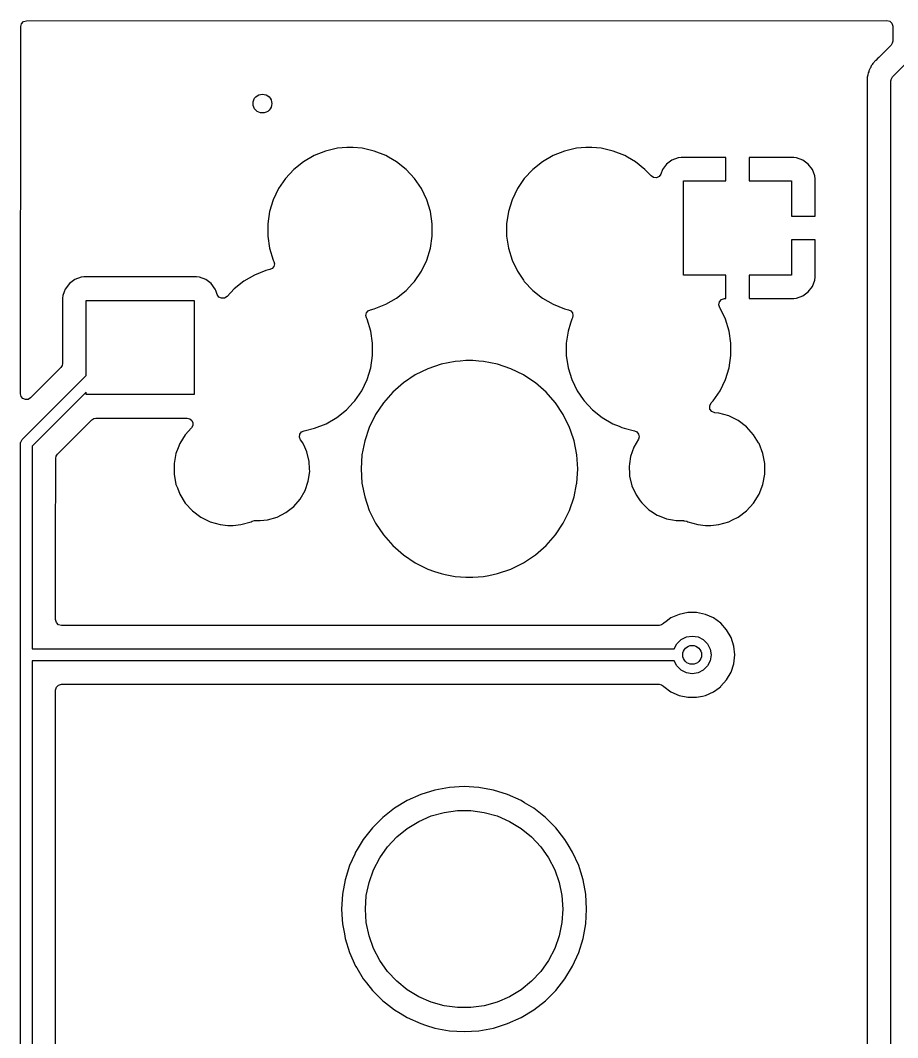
# Model space of a CAD drawing. Extents: x 144.2 to 239.5, y -132.7 to -33.4.
# Drawn here: x 144.23 to 162.89, y -74.11 to -52.48 of the extents above; entities that cross this region are included whole.
import ezdxf

# ---------------------------------------------------------------- set-up
doc = ezdxf.new("R2010")
doc.units = 0
doc.layers.add('BLACK', color=7, linetype='CONTINUOUS')

msp = doc.modelspace()

# ---------------------------------------------------------------- linework, layer by layer
at = {"layer": 'BLACK', "linetype": 'CONTINUOUS'}
for p, q in [((144.24, -52.6143), (144.257, -52.5524)), ((144.257, -52.5524), (144.302, -52.5071)), ((144.302, -52.5071), (144.364, -52.4904)), ((144.364, -52.4904), (162.66, -52.4808)), ((162.66, -52.4808), (162.722, -52.4974)), ((162.722, -52.4974), (162.767, -52.5428)), ((162.767, -52.5428), (162.784, -52.6048)), ((144.235, -60.4208), (144.24, -52.6143)), ((162.784, -52.6048), (162.784, -52.9201)), ((162.775, -52.9675), (162.748, -53.0077)), ((162.784, -52.9201), (162.775, -52.9675)), ((162.748, -53.0077), (162.486, -53.2692)), ((162.782, -53.6816), (163.284, -53.1787)), ((162.35, -53.417), (162.34, -53.4332)), ((162.36, -53.3994), (162.35, -53.417)), ((162.39, -53.3676), (162.36, -53.3994)), ((162.397, -53.3587), (162.39, -53.3676)), ((162.4, -53.3555), (162.397, -53.3587)), ((162.419, -53.336), (162.4, -53.3555)), ((162.422, -53.3332), (162.419, -53.336)), ((162.47, -53.2821), (162.422, -53.3332)), ((162.486, -53.2692), (162.47, -53.2821)), ((162.265, -53.5941), (162.258, -53.6372)), ((162.273, -53.5757), (162.265, -53.5941)), ((162.279, -53.5573), (162.273, -53.5757)), ((162.284, -53.5379), (162.279, -53.5573)), ((162.305, -53.4996), (162.284, -53.5379)), ((162.31, -53.4892), (162.305, -53.4996)), ((162.327, -53.4491), (162.31, -53.4892)), ((162.34, -53.4332), (162.327, -53.4491)), ((162.243, -53.7304), (162.24, -53.7502)), ((162.24, -53.7502), (162.244, -53.7937)), ((162.244, -53.711), (162.243, -53.7304)), ((162.255, -53.6487), (162.244, -53.691)), ((162.244, -53.691), (162.244, -53.711)), ((162.244, -53.7937), (162.244, -53.8053)), ((162.244, -53.8053), (162.244, -102.84)), ((162.258, -53.6372), (162.255, -53.6487)), ((162.745, -53.77), (162.748, -53.7479)), ((162.745, -103.098), (162.745, -53.77)), ((162.748, -53.7434), (162.749, -53.741)), ((162.748, -53.7479), (162.748, -53.7434)), ((162.749, -53.741), (162.75, -53.7348)), ((162.75, -53.7348), (162.767, -53.7088)), ((162.767, -53.7088), (162.782, -53.6816)), ((150.48, -55.3544), (150.253, -55.4856)), ((150.725, -55.2586), (150.48, -55.3544)), ((150.98, -55.2002), (150.725, -55.2586)), ((151.177, -55.1855), (150.98, -55.2002)), ((151.307, -55.1855), (151.177, -55.1855)), ((151.177, -55.1855), (151.177, -55.1855)), ((151.504, -55.2002), (151.307, -55.1855)), ((151.307, -55.1855), (151.307, -55.1855)), ((151.759, -55.2586), (151.504, -55.2002)), ((152.004, -55.3544), (151.759, -55.2586)), ((152.065, -55.3896), (152.004, -55.3544)), ((152.004, -55.3544), (152.004, -55.3544)), ((152.004, -55.3544), (152.004, -55.3544)), ((155.56, -55.3544), (155.333, -55.4856)), ((155.805, -55.2586), (155.56, -55.3544)), ((156.06, -55.2002), (155.805, -55.2586)), ((156.257, -55.1855), (156.06, -55.2002)), ((156.387, -55.1855), (156.257, -55.1855)), ((156.257, -55.1855), (156.257, -55.1855)), ((156.584, -55.2002), (156.387, -55.1855)), ((156.387, -55.1855), (156.387, -55.1855)), ((156.839, -55.2586), (156.584, -55.2002)), ((157.084, -55.3544), (156.839, -55.2586)), ((157.145, -55.3896), (157.084, -55.3544)), ((157.084, -55.3544), (157.084, -55.3544)), ((157.084, -55.3544), (157.084, -55.3544)), ((150.253, -55.4856), (150.048, -55.6492)), ((152.231, -55.4856), (152.065, -55.3896)), ((152.231, -55.4858), (152.231, -55.4856)), ((152.436, -55.6492), (152.231, -55.4858)), ((155.333, -55.4856), (155.128, -55.6492)), ((157.311, -55.4856), (157.145, -55.3896)), ((157.311, -55.4858), (157.311, -55.4856)), ((157.516, -55.6492), (157.311, -55.4858)), ((157.975, -55.5388), (157.889, -55.6539)), ((158.09, -55.4526), (157.975, -55.5388)), ((158.225, -55.4024), (158.09, -55.4526)), ((158.284, -55.396), (158.225, -55.4024)), ((159.232, -55.396), (158.284, -55.396)), ((159.232, -55.896), (159.232, -55.396)), ((160.68, -55.396), (159.732, -55.396)), ((159.732, -55.396), (159.732, -55.896)), ((160.739, -55.4024), (160.68, -55.396)), ((160.874, -55.4526), (160.739, -55.4024)), ((160.989, -55.5388), (160.874, -55.4526)), ((161.075, -55.6539), (160.989, -55.5388)), ((150.048, -55.6492), (149.87, -55.8415)), ((152.614, -55.8415), (152.436, -55.6492)), ((152.436, -55.6492), (152.436, -55.6492)), ((152.436, -55.6492), (152.436, -55.6492)), ((155.128, -55.6492), (154.95, -55.8415)), ((157.646, -55.7896), (157.516, -55.6492)), ((157.516, -55.6492), (157.516, -55.6492)), ((157.516, -55.6492), (157.516, -55.6492)), ((157.699, -55.8232), (157.646, -55.7896)), ((157.853, -55.7486), (157.817, -55.7997)), ((157.889, -55.6539), (157.853, -55.7486)), ((161.126, -55.7886), (161.075, -55.6539)), ((161.132, -55.8482), (161.126, -55.7886)), ((149.87, -55.8415), (149.722, -56.0583)), ((152.762, -56.0583), (152.614, -55.8415)), ((152.614, -55.8415), (152.614, -55.8415)), ((152.614, -55.8415), (152.614, -55.8415)), ((154.849, -55.9889), (154.802, -56.0583)), ((154.95, -55.8415), (154.849, -55.9889)), ((157.761, -55.8269), (157.699, -55.8232)), ((157.817, -55.7997), (157.761, -55.8269)), ((158.332, -57.896), (158.332, -55.896)), ((158.332, -55.896), (159.232, -55.896)), ((159.732, -55.896), (160.632, -55.896)), ((160.632, -55.896), (160.632, -56.646)), ((161.132, -56.646), (161.132, -55.8482)), ((149.722, -56.0583), (149.608, -56.2947)), ((152.876, -56.2947), (152.762, -56.0583)), ((154.802, -56.0583), (154.688, -56.2947)), ((149.608, -56.2947), (149.531, -56.5454)), ((152.953, -56.5454), (152.876, -56.2947)), ((154.688, -56.2947), (154.611, -56.5454)), ((149.531, -56.5454), (149.492, -56.8048)), ((152.993, -56.8048), (152.953, -56.5454)), ((154.611, -56.5454), (154.571, -56.8048)), ((160.632, -56.646), (161.132, -56.646)), ((149.492, -56.8048), (149.492, -57.0672)), ((152.993, -57.0672), (152.993, -56.8048)), ((154.571, -56.8048), (154.571, -57.0672)), ((149.492, -57.0672), (149.531, -57.3266)), ((152.953, -57.3266), (152.993, -57.0672)), ((154.571, -57.0672), (154.611, -57.3266)), ((161.132, -57.146), (160.632, -57.146)), ((160.632, -57.146), (160.632, -57.896)), ((161.132, -57.9438), (161.132, -57.146)), ((149.531, -57.3266), (149.608, -57.5773)), ((152.876, -57.5773), (152.953, -57.3266)), ((154.611, -57.3266), (154.688, -57.5773)), ((149.621, -57.7126), (149.587, -57.7558)), ((149.608, -57.5773), (149.621, -57.605)), ((149.621, -57.605), (149.634, -57.6588)), ((149.634, -57.6588), (149.621, -57.7126)), ((152.762, -57.8137), (152.876, -57.5773)), ((154.688, -57.5773), (154.802, -57.8137)), ((145.525, -57.9419), (145.39, -57.9922)), ((145.584, -57.9355), (145.525, -57.9419)), ((147.98, -57.9355), (145.584, -57.9355)), ((148.039, -57.9419), (147.98, -57.9355)), ((147.98, -57.9355), (147.98, -57.9355)), ((148.174, -57.9922), (148.039, -57.9419)), ((149.21, -57.8944), (148.983, -58.0256)), ((149.455, -57.7986), (149.21, -57.8944)), ((149.537, -57.7797), (149.455, -57.7986)), ((149.587, -57.7558), (149.537, -57.7797)), ((152.614, -58.0305), (152.762, -57.8137)), ((154.802, -57.8137), (154.931, -58.0034)), ((159.232, -57.896), (158.332, -57.896)), ((159.232, -58.396), (159.232, -57.896)), ((160.632, -57.896), (159.732, -57.896)), ((159.732, -57.896), (159.732, -58.396)), ((161.126, -58.0034), (161.132, -57.9438)), ((145.274, -58.0785), (145.188, -58.1937)), ((145.39, -57.9922), (145.274, -58.0785)), ((148.29, -58.0785), (148.174, -57.9922)), ((148.376, -58.1937), (148.29, -58.0785)), ((148.983, -58.0256), (148.778, -58.1892)), ((152.436, -58.2228), (152.574, -58.0738)), ((152.574, -58.0738), (152.614, -58.0305)), ((152.614, -58.0305), (152.614, -58.0305)), ((152.614, -58.0305), (152.614, -58.0305)), ((154.931, -58.0034), (154.95, -58.0305)), ((154.95, -58.0305), (155.128, -58.2228)), ((160.989, -58.2532), (161.075, -58.1381)), ((161.075, -58.1381), (161.126, -58.0034)), ((145.132, -58.3864), (145.131, -58.3881)), ((145.131, -58.3881), (145.131, -59.7725)), ((145.138, -58.3285), (145.132, -58.3864)), ((145.166, -58.2532), (145.138, -58.3285)), ((145.188, -58.1937), (145.166, -58.2532)), ((148.387, -58.2228), (148.376, -58.1937)), ((148.42, -58.3112), (148.387, -58.2228)), ((148.456, -58.3624), (148.42, -58.3112)), ((148.512, -58.3895), (148.456, -58.3624)), ((148.574, -58.3859), (148.512, -58.3895)), ((148.627, -58.3522), (148.574, -58.3859)), ((148.778, -58.1892), (148.627, -58.3522)), ((152.004, -58.5176), (152.231, -58.3864)), ((152.231, -58.3864), (152.436, -58.2228)), ((155.128, -58.2228), (155.128, -58.2228)), ((155.128, -58.2228), (155.333, -58.3864)), ((155.333, -58.3864), (155.56, -58.5176)), ((160.68, -58.396), (160.739, -58.3896)), ((160.739, -58.3896), (160.874, -58.3394)), ((160.874, -58.3394), (160.989, -58.2532)), ((145.632, -60.0312), (145.632, -58.436)), ((145.632, -58.436), (147.932, -58.436)), ((147.932, -58.436), (147.932, -60.436)), ((151.759, -58.6134), (152.004, -58.5176)), ((155.56, -58.5176), (155.805, -58.6134)), ((159.085, -58.527), (159.099, -58.4621)), ((159.106, -58.5899), (159.085, -58.527)), ((159.099, -58.4621), (159.145, -58.4138)), ((159.112, -58.5983), (159.106, -58.5899)), ((159.226, -58.8347), (159.112, -58.5983)), ((159.145, -58.4138), (159.209, -58.396)), ((159.209, -58.396), (159.232, -58.396)), ((159.732, -58.396), (160.68, -58.396)), ((151.58, -58.7532), (151.593, -58.6994)), ((151.593, -58.807), (151.58, -58.7532)), ((151.593, -58.6994), (151.627, -58.6562)), ((151.606, -58.8347), (151.593, -58.807)), ((151.627, -58.6562), (151.677, -58.6323)), ((151.677, -58.6323), (151.759, -58.6134)), ((155.805, -58.6134), (155.887, -58.6323)), ((155.887, -58.6323), (155.937, -58.6562)), ((155.937, -58.6562), (155.971, -58.6994)), ((155.971, -58.807), (155.958, -58.8347)), ((155.971, -58.6994), (155.984, -58.7532)), ((155.984, -58.7532), (155.971, -58.807)), ((151.683, -59.0854), (151.606, -58.8347)), ((155.932, -58.9196), (155.881, -59.0854)), ((155.958, -58.8347), (155.932, -58.9196)), ((159.303, -59.0854), (159.226, -58.8347)), ((151.722, -59.3448), (151.683, -59.0854)), ((155.881, -59.0854), (155.841, -59.3448)), ((159.343, -59.3448), (159.303, -59.0854)), ((151.722, -59.6072), (151.722, -59.3448)), ((155.841, -59.3448), (155.841, -59.6072)), ((159.343, -59.6072), (159.343, -59.3448)), ((151.683, -59.8666), (151.722, -59.6072)), ((155.841, -59.6072), (155.881, -59.8666)), ((159.303, -59.8666), (159.343, -59.6072)), ((145.095, -59.8602), (144.447, -60.5085)), ((145.122, -59.82), (145.095, -59.8602)), ((145.131, -59.7725), (145.122, -59.82)), ((151.606, -60.1173), (151.683, -59.8666)), ((152.9, -59.8861), (152.629, -60.0194)), ((153.185, -59.7891), (152.9, -59.8861)), ((153.481, -59.7303), (153.185, -59.7891)), ((153.586, -59.7234), (153.481, -59.7303)), ((153.707, -59.7155), (153.586, -59.7234)), ((153.857, -59.7155), (153.707, -59.7155)), ((153.986, -59.7239), (153.857, -59.7155)), ((154.083, -59.7303), (153.986, -59.7239)), ((154.379, -59.7891), (154.083, -59.7303)), ((154.664, -59.8861), (154.379, -59.7891)), ((154.935, -60.0194), (154.664, -59.8861)), ((155.881, -59.8666), (155.958, -60.1173)), ((159.226, -60.1173), (159.303, -59.8666)), ((144.271, -61.3926), (145.632, -60.0312)), ((151.492, -60.3537), (151.606, -60.1173)), ((152.629, -60.0194), (152.379, -60.187)), ((155.152, -60.1649), (154.935, -60.0194)), ((155.958, -60.1173), (156.072, -60.3537)), ((159.112, -60.3537), (159.226, -60.1173)), ((152.379, -60.187), (152.152, -60.3858)), ((155.185, -60.187), (155.152, -60.1649)), ((155.412, -60.3858), (155.185, -60.187)), ((144.249, -60.4771), (144.235, -60.4208)), ((144.286, -60.5211), (144.249, -60.4771)), ((144.34, -60.5433), (144.286, -60.5211)), ((144.397, -60.5388), (144.34, -60.5433)), ((144.447, -60.5085), (144.397, -60.5388)), ((145.632, -60.3848), (144.484, -61.5328)), ((145.632, -60.436), (145.632, -60.3848)), ((147.932, -60.436), (145.632, -60.436)), ((151.344, -60.5705), (151.492, -60.3537)), ((152.152, -60.3858), (151.953, -60.6125)), ((155.604, -60.604), (155.412, -60.3858)), ((156.072, -60.3537), (156.201, -60.5433)), ((156.201, -60.5433), (156.22, -60.5705)), ((158.964, -60.5705), (159.112, -60.3537)), ((150.961, -60.9264), (151.166, -60.7628)), ((151.166, -60.7628), (151.313, -60.604)), ((151.313, -60.604), (151.344, -60.5705)), ((151.344, -60.5705), (151.344, -60.5705)), ((151.344, -60.5705), (151.344, -60.5705)), ((151.953, -60.6125), (151.785, -60.8633)), ((155.611, -60.6125), (155.604, -60.604)), ((155.779, -60.8633), (155.611, -60.6125)), ((156.22, -60.5705), (156.398, -60.7628)), ((156.398, -60.7628), (156.398, -60.7628)), ((156.398, -60.7628), (156.603, -60.9264)), ((158.892, -60.6763), (158.923, -60.6155)), ((158.898, -60.7442), (158.892, -60.6763)), ((158.939, -60.7987), (158.898, -60.7442)), ((158.923, -60.6155), (158.964, -60.5705)), ((145.021, -61.704), (145.752, -60.9728)), ((145.752, -60.9728), (145.792, -60.9459)), ((145.792, -60.9459), (145.839, -60.9365)), ((145.839, -60.9365), (147.781, -60.9365)), ((147.781, -60.9365), (147.836, -60.9495)), ((147.836, -60.9495), (147.88, -60.9858)), ((147.88, -60.9858), (147.903, -61.0377)), ((150.734, -61.0576), (150.961, -60.9264)), ((151.785, -60.8633), (151.652, -61.1337)), ((155.912, -61.1337), (155.779, -60.8633)), ((156.603, -60.9264), (156.83, -61.0576)), ((159.002, -60.8233), (158.939, -60.7987)), ((159.084, -60.8309), (159.002, -60.8233)), ((159.298, -60.8918), (159.084, -60.8309)), ((159.497, -60.9909), (159.298, -60.8918)), ((147.872, -61.144), (147.74, -61.2894)), ((147.9, -61.0944), (147.872, -61.144)), ((147.903, -61.0377), (147.9, -61.0944)), ((150.266, -61.2045), (150.489, -61.1534)), ((150.489, -61.1534), (150.734, -61.0576)), ((151.652, -61.1337), (151.555, -61.4193)), ((155.938, -61.2118), (155.912, -61.1337)), ((156.83, -61.0576), (156.964, -61.1101)), ((156.964, -61.1101), (157.024, -61.1337)), ((157.024, -61.1337), (157.075, -61.1534)), ((157.075, -61.1534), (157.295, -61.2037)), ((159.674, -61.125), (159.497, -60.9909)), ((159.824, -61.2894), (159.674, -61.125)), ((144.256, -61.4197), (144.271, -61.3926)), ((147.74, -61.2894), (147.623, -61.4786)), ((150.17, -61.3411), (150.178, -61.2812)), ((150.192, -61.3973), (150.17, -61.3411)), ((150.178, -61.2812), (150.212, -61.2318)), ((150.239, -61.4632), (150.192, -61.3973)), ((150.212, -61.2318), (150.266, -61.2045)), ((151.555, -61.4193), (151.496, -61.7151)), ((156.009, -61.4193), (155.938, -61.2118)), ((156.068, -61.7151), (156.009, -61.4193)), ((157.375, -61.3866), (157.276, -61.5568)), ((157.295, -61.2037), (157.346, -61.2291)), ((157.346, -61.2291), (157.381, -61.275)), ((157.391, -61.3315), (157.375, -61.3866)), ((157.381, -61.275), (157.391, -61.3315)), ((159.932, -61.4633), (159.824, -61.2894)), ((144.232, -64.3099), (144.234, -61.4809)), ((144.234, -61.4809), (144.237, -61.4589)), ((144.237, -61.4544), (144.238, -61.452)), ((144.237, -61.4589), (144.237, -61.4544)), ((144.238, -61.452), (144.239, -61.4457)), ((144.239, -61.4457), (144.256, -61.4197)), ((144.484, -61.5328), (144.482, -64.31)), ((147.588, -61.5673), (147.542, -61.6861)), ((147.623, -61.4786), (147.588, -61.5673)), ((150.239, -61.4633), (150.239, -61.4632)), ((150.239, -61.4632), (150.239, -61.4632)), ((150.282, -61.5568), (150.239, -61.4633)), ((150.327, -61.6544), (150.282, -61.5568)), ((157.276, -61.5568), (157.208, -61.7554)), ((159.941, -61.4786), (159.932, -61.4633)), ((160.022, -61.6861), (159.941, -61.4786)), ((144.983, -63.7145), (144.984, -61.7916)), ((144.984, -61.7916), (144.994, -61.7442)), ((144.994, -61.7442), (145.021, -61.704)), ((147.542, -61.6861), (147.501, -61.9048)), ((150.376, -61.8587), (150.327, -61.6544)), ((151.496, -61.7151), (151.477, -62.016)), ((156.087, -62.016), (156.068, -61.7151)), ((157.208, -61.7554), (157.186, -61.9085)), ((160.062, -61.9048), (160.022, -61.6861)), ((147.501, -61.9048), (147.501, -62.1272)), ((150.384, -62.016), (150.376, -61.8587)), ((150.386, -62.0686), (150.384, -62.016)), ((151.477, -62.016), (151.496, -62.3169)), ((156.068, -62.3169), (156.087, -62.016)), ((157.186, -61.9085), (157.178, -61.9634)), ((157.178, -61.9634), (157.186, -62.1272)), ((160.062, -62.1272), (160.062, -61.9048)), ((147.501, -62.1272), (147.542, -62.3459)), ((150.288, -62.4752), (150.356, -62.2766)), ((150.356, -62.2766), (150.386, -62.0686)), ((157.186, -62.1272), (157.188, -62.1733)), ((157.188, -62.1733), (157.237, -62.3776)), ((160.022, -62.3459), (160.062, -62.1272)), ((147.542, -62.3459), (147.572, -62.4213)), ((147.572, -62.4213), (147.623, -62.5534)), ((150.183, -62.6573), (150.288, -62.4752)), ((151.496, -62.3169), (151.555, -62.6127)), ((156.009, -62.6127), (156.063, -62.3398)), ((156.063, -62.3398), (156.068, -62.3169)), ((156.068, -62.3169), (156.068, -62.3169)), ((156.068, -62.3169), (156.068, -62.3169)), ((157.237, -62.3776), (157.325, -62.5688)), ((159.941, -62.5534), (160.022, -62.3459)), ((147.623, -62.5534), (147.74, -62.7426)), ((150.045, -62.8161), (150.183, -62.6573)), ((151.555, -62.6127), (151.652, -62.8983)), ((155.912, -62.8983), (156.009, -62.6127)), ((157.325, -62.5688), (157.417, -62.698)), ((157.417, -62.698), (157.447, -62.74)), ((159.824, -62.7426), (159.941, -62.5534)), ((147.74, -62.7426), (147.89, -62.907)), ((147.89, -62.907), (148.067, -63.0411)), ((149.88, -62.946), (150.045, -62.8161)), ((151.652, -62.8983), (151.785, -63.1687)), ((155.779, -63.1687), (155.912, -62.8983)), ((157.447, -62.74), (157.599, -62.885)), ((157.599, -62.885), (157.633, -62.907)), ((157.633, -62.907), (157.775, -62.9986)), ((159.497, -63.0411), (159.674, -62.907)), ((159.674, -62.907), (159.824, -62.7426)), ((148.067, -63.0411), (148.266, -63.1402)), ((148.266, -63.1402), (148.48, -63.2011)), ((148.924, -63.2011), (149.138, -63.1402)), ((149.138, -63.1402), (149.159, -63.1295)), ((149.159, -63.1295), (149.214, -63.1165)), ((149.214, -63.1165), (149.334, -63.1165)), ((149.334, -63.1165), (149.491, -63.1015)), ((149.334, -63.1165), (149.334, -63.1165)), ((149.491, -63.1015), (149.693, -63.0423)), ((149.693, -63.0423), (149.88, -62.946)), ((157.775, -62.9986), (157.815, -63.0143)), ((157.815, -63.0143), (157.971, -63.0767)), ((157.971, -63.0767), (158.099, -63.1015)), ((158.099, -63.1015), (158.177, -63.1165)), ((158.177, -63.1165), (158.177, -63.1165)), ((158.177, -63.1165), (158.334, -63.1165)), ((158.334, -63.1165), (158.336, -63.1163)), ((158.334, -63.1165), (158.334, -63.1165)), ((158.336, -63.1163), (158.337, -63.1165)), ((158.337, -63.1165), (158.34, -63.1165)), ((158.34, -63.1165), (158.34, -63.1171)), ((158.34, -63.1171), (158.403, -63.1288)), ((158.403, -63.1288), (158.426, -63.1402)), ((158.426, -63.1402), (158.64, -63.2011)), ((159.084, -63.2011), (159.298, -63.1402)), ((159.298, -63.1402), (159.375, -63.1019)), ((159.375, -63.1019), (159.497, -63.0411)), ((148.48, -63.2011), (148.646, -63.2165)), ((148.646, -63.2165), (148.646, -63.2165)), ((148.646, -63.2165), (148.758, -63.2165)), ((148.758, -63.2165), (148.924, -63.2011)), ((148.758, -63.2165), (148.758, -63.2165)), ((151.785, -63.1687), (151.952, -63.4187)), ((155.611, -63.4195), (155.779, -63.1687)), ((158.64, -63.2011), (158.806, -63.2165)), ((158.806, -63.2165), (158.806, -63.2165)), ((158.806, -63.2165), (158.918, -63.2165)), ((158.918, -63.2165), (159.084, -63.2011)), ((158.918, -63.2165), (158.918, -63.2165)), ((151.952, -63.4187), (151.953, -63.4195)), ((151.953, -63.4195), (152.152, -63.6462)), ((155.412, -63.6462), (155.611, -63.4195)), ((144.983, -64.3103), (144.983, -63.7145)), ((152.152, -63.6462), (152.379, -63.845)), ((155.185, -63.845), (155.412, -63.6462)), ((152.379, -63.845), (152.629, -64.0126)), ((152.629, -64.0126), (152.9, -64.1459)), ((154.664, -64.1459), (154.935, -64.0126)), ((154.935, -64.0126), (155.185, -63.845)), ((152.9, -64.1459), (153.043, -64.1944)), ((153.043, -64.1944), (153.185, -64.2429)), ((154.379, -64.2429), (154.664, -64.1459)), ((144.232, -64.31), (144.232, -64.3099)), ((144.232, -65.97), (144.232, -64.31)), ((144.232, -64.31), (144.232, -64.31)), ((144.482, -64.31), (144.482, -65.845)), ((144.983, -65.2205), (144.983, -64.3103)), ((153.185, -64.2429), (153.266, -64.2589)), ((153.266, -64.2589), (153.481, -64.3017)), ((153.481, -64.3017), (153.481, -64.3017)), ((153.481, -64.3017), (153.481, -64.3017)), ((153.481, -64.3017), (153.707, -64.3165)), ((153.707, -64.3165), (153.857, -64.3165)), ((153.857, -64.3165), (154.083, -64.3017)), ((153.857, -64.3165), (153.857, -64.3165)), ((154.083, -64.3017), (154.194, -64.2795)), ((154.083, -64.3017), (154.083, -64.3017)), ((154.083, -64.3017), (154.083, -64.3017)), ((154.194, -64.2795), (154.379, -64.2429)), ((158.425, -65.0695), (158.24, -65.1089)), ((158.615, -65.0695), (158.425, -65.0695)), ((158.425, -65.0695), (158.425, -65.0695)), ((158.8, -65.1089), (158.615, -65.0695)), ((158.615, -65.0695), (158.615, -65.0695)), ((144.999, -65.2825), (144.983, -65.2205)), ((145.045, -65.3279), (144.999, -65.2825)), ((157.908, -65.3035), (157.867, -65.3338)), ((157.914, -65.2971), (157.908, -65.3035)), ((157.965, -65.26), (157.914, -65.2971)), ((158.067, -65.1858), (157.965, -65.26)), ((158.24, -65.1089), (158.067, -65.1858)), ((158.973, -65.1858), (158.8, -65.1089)), ((159.126, -65.2971), (158.973, -65.1858)), ((159.253, -65.4378), (159.126, -65.2971)), ((145.107, -65.3445), (145.045, -65.3279)), ((157.816, -65.3445), (145.107, -65.3445)), ((157.867, -65.3338), (157.816, -65.3445)), ((159.347, -65.6017), (159.253, -65.4378)), ((158.14, -65.845), (158.196, -65.7349)), ((158.196, -65.7349), (158.285, -65.6464)), ((158.285, -65.6464), (158.396, -65.5896)), ((158.396, -65.5896), (158.52, -65.57)), ((158.52, -65.57), (158.644, -65.5896)), ((158.644, -65.5896), (158.755, -65.6464)), ((158.755, -65.6464), (158.844, -65.7349)), ((158.844, -65.7349), (158.9, -65.8464)), ((159.406, -65.7817), (159.347, -65.6017)), ((159.347, -65.6017), (159.347, -65.6017)), ((144.482, -65.845), (158.14, -65.845)), ((158.9, -65.8464), (158.92, -65.97)), ((159.425, -65.97), (159.406, -65.7817)), ((144.232, -103.887), (144.232, -65.97)), ((158.14, -66.095), (144.482, -66.095)), ((144.482, -66.095), (144.482, -103.835)), ((158.196, -66.2051), (158.14, -66.095)), ((158.9, -66.0936), (158.844, -66.2051)), ((158.92, -65.97), (158.9, -66.0936)), ((159.347, -66.3383), (159.406, -66.1583)), ((159.406, -66.1583), (159.425, -65.97)), ((158.285, -66.2936), (158.196, -66.2051)), ((158.396, -66.3504), (158.285, -66.2936)), ((158.52, -66.37), (158.396, -66.3504)), ((158.644, -66.3504), (158.52, -66.37)), ((158.755, -66.2936), (158.644, -66.3504)), ((158.844, -66.2051), (158.755, -66.2936)), ((159.253, -66.5022), (159.347, -66.3383)), ((145.045, -66.6121), (145.107, -66.5955)), ((145.107, -66.5955), (157.816, -66.5955)), ((157.816, -66.5955), (157.867, -66.6062)), ((157.867, -66.6062), (157.908, -66.6365)), ((159.132, -66.6365), (159.253, -66.5022)), ((144.983, -66.7195), (144.999, -66.6575)), ((144.983, -71.374), (144.983, -66.7195)), ((144.999, -66.6575), (145.045, -66.6121)), ((157.908, -66.6365), (157.914, -66.6429)), ((157.914, -66.6429), (158.067, -66.7542)), ((158.067, -66.7542), (158.067, -66.7542)), ((158.067, -66.7542), (158.067, -66.7542)), ((158.067, -66.7542), (158.24, -66.8311)), ((158.8, -66.8311), (158.973, -66.7542)), ((158.973, -66.7542), (159.092, -66.6673)), ((159.092, -66.6673), (159.126, -66.6429)), ((159.126, -66.6429), (159.132, -66.6365)), ((158.24, -66.8311), (158.425, -66.8705)), ((158.425, -66.8705), (158.425, -66.8705)), ((158.425, -66.8705), (158.615, -66.8705)), ((158.615, -66.8705), (158.738, -66.8443)), ((158.615, -66.8705), (158.615, -66.8705)), ((158.738, -66.8443), (158.8, -66.8311)), ((153.67, -68.7687), (153.356, -68.7877)), ((153.984, -68.7877), (153.67, -68.7687)), ((152.746, -68.938), (152.459, -69.0672)), ((153.047, -68.8445), (152.746, -68.938)), ((153.356, -68.7877), (153.047, -68.8445)), ((154.253, -68.837), (153.984, -68.7877)), ((153.984, -68.7877), (153.984, -68.7877)), ((154.293, -68.8445), (154.253, -68.837)), ((154.594, -68.938), (154.293, -68.8445)), ((154.881, -69.0672), (154.594, -68.938)), ((154.594, -68.938), (154.594, -68.938)), ((154.594, -68.938), (154.594, -68.938)), ((152.459, -69.0672), (152.19, -69.2299)), ((154.957, -69.1133), (154.881, -69.0672)), ((155.15, -69.2299), (154.957, -69.1133)), ((152.19, -69.2299), (151.942, -69.4239)), ((152.704, -69.5094), (152.967, -69.3953)), ((152.967, -69.3953), (153.243, -69.3179)), ((153.243, -69.3179), (153.527, -69.2789)), ((153.527, -69.2789), (153.813, -69.2789)), ((153.813, -69.2789), (154.097, -69.3179)), ((154.097, -69.3179), (154.373, -69.3953)), ((154.373, -69.3953), (154.636, -69.5094)), ((155.257, -69.3141), (155.15, -69.2299)), ((155.398, -69.4239), (155.257, -69.3141)), ((151.942, -69.4239), (151.72, -69.6464)), ((152.459, -69.6584), (152.704, -69.5094)), ((154.636, -69.5094), (154.881, -69.6584)), ((155.62, -69.6464), (155.398, -69.4239)), ((151.72, -69.6464), (151.526, -69.894)), ((152.041, -70.0487), (152.237, -69.8392)), ((152.237, -69.8392), (152.459, -69.6584)), ((154.881, -69.6584), (155.103, -69.8392)), ((155.103, -69.8392), (155.299, -70.0487)), ((155.671, -69.712), (155.62, -69.6464)), ((155.814, -69.894), (155.671, -69.712)), ((151.526, -69.894), (151.395, -70.1109)), ((151.876, -70.2829), (152.041, -70.0487)), ((155.299, -70.0487), (155.464, -70.2829)), ((155.883, -70.0089), (155.814, -69.894)), ((155.977, -70.1633), (155.883, -70.0089)), ((151.345, -70.2033), (151.234, -70.4502)), ((151.363, -70.1633), (151.345, -70.2033)), ((151.395, -70.1109), (151.363, -70.1633)), ((151.744, -70.5374), (151.876, -70.2829)), ((155.464, -70.2829), (155.596, -70.5374)), ((156.106, -70.4502), (155.977, -70.1633)), ((151.234, -70.4502), (151.14, -70.7505)), ((156.149, -70.5878), (156.106, -70.4502)), ((156.106, -70.4502), (156.106, -70.4502)), ((156.106, -70.4502), (156.106, -70.4502)), ((151.648, -70.8074), (151.744, -70.5374)), ((155.596, -70.5374), (155.692, -70.8074)), ((156.2, -70.7505), (156.149, -70.5878)), ((151.14, -70.7505), (151.084, -71.06)), ((151.59, -71.088), (151.648, -70.8074)), ((155.692, -70.8074), (155.75, -71.088)), ((156.256, -71.06), (156.2, -70.7505)), ((151.084, -71.06), (151.065, -71.374)), ((151.57, -71.374), (151.59, -71.088)), ((155.75, -71.088), (155.77, -71.374)), ((156.275, -71.374), (156.256, -71.06)), ((144.983, -77.1458), (144.983, -71.374)), ((151.065, -71.374), (151.078, -71.5936)), ((151.59, -71.6599), (151.57, -71.374)), ((155.77, -71.374), (155.75, -71.6599)), ((156.256, -71.688), (156.275, -71.374)), ((151.078, -71.5936), (151.084, -71.688)), ((151.084, -71.688), (151.123, -71.9026)), ((151.648, -71.9406), (151.59, -71.6599)), ((155.75, -71.6599), (155.692, -71.9406)), ((156.2, -71.9975), (156.256, -71.688)), ((151.123, -71.9026), (151.14, -71.9975)), ((151.14, -71.9975), (151.234, -72.2978)), ((151.744, -72.2106), (151.648, -71.9406)), ((155.692, -71.9406), (155.596, -72.2106)), ((156.106, -72.2978), (156.2, -71.9975)), ((151.876, -72.4651), (151.744, -72.2106)), ((155.596, -72.2106), (155.464, -72.4651)), ((151.234, -72.2978), (151.234, -72.2978)), ((151.234, -72.2978), (151.234, -72.2978)), ((151.234, -72.2978), (151.363, -72.5847)), ((155.977, -72.5847), (156.106, -72.2978)), ((151.363, -72.5847), (151.388, -72.6265)), ((151.388, -72.6265), (151.526, -72.854)), ((152.041, -72.6993), (151.876, -72.4651)), ((155.464, -72.4651), (155.299, -72.6993)), ((155.814, -72.854), (155.977, -72.5847)), ((151.526, -72.854), (151.597, -72.9445)), ((152.237, -72.9088), (152.041, -72.6993)), ((155.299, -72.6993), (155.103, -72.9088)), ((155.62, -73.1016), (155.814, -72.854)), ((151.597, -72.9445), (151.72, -73.1016)), ((152.459, -73.0896), (152.237, -72.9088)), ((152.704, -73.2386), (152.459, -73.0896)), ((154.881, -73.0896), (154.636, -73.2386)), ((155.103, -72.9088), (154.881, -73.0896)), ((151.72, -73.1016), (151.942, -73.3241)), ((152.967, -73.3527), (152.704, -73.2386)), ((154.636, -73.2386), (154.373, -73.3527)), ((155.398, -73.3241), (155.62, -73.1016)), ((151.942, -73.3241), (152.001, -73.37)), ((152.001, -73.37), (152.19, -73.5181)), ((152.19, -73.5181), (152.307, -73.5886)), ((153.243, -73.4301), (152.967, -73.3527)), ((153.527, -73.4691), (153.243, -73.4301)), ((153.813, -73.4691), (153.527, -73.4691)), ((154.097, -73.4301), (153.813, -73.4691)), ((154.373, -73.3527), (154.097, -73.4301)), ((154.881, -73.6808), (155.15, -73.5181)), ((155.15, -73.5181), (155.398, -73.3241)), ((152.307, -73.5886), (152.459, -73.6808)), ((152.459, -73.6808), (152.746, -73.81)), ((154.594, -73.81), (154.881, -73.6808)), ((152.746, -73.81), (152.746, -73.81)), ((152.746, -73.81), (152.746, -73.81)), ((152.746, -73.81), (152.847, -73.8415)), ((152.847, -73.8415), (153.047, -73.9035)), ((153.047, -73.9035), (153.356, -73.9603)), ((153.356, -73.9603), (153.67, -73.9793)), ((153.67, -73.9793), (153.984, -73.9603)), ((153.984, -73.9603), (154.293, -73.9035)), ((154.293, -73.9035), (154.594, -73.81))]:
    msp.add_line(p, q, dxfattribs=at)
at = {"layer": 'BLACK'}
for centre in [(149.38, -54.25), (158.52, -65.97)]:
    msp.add_circle(centre, 0.2, dxfattribs=at)

doc.saveas('drawing.dxf')
